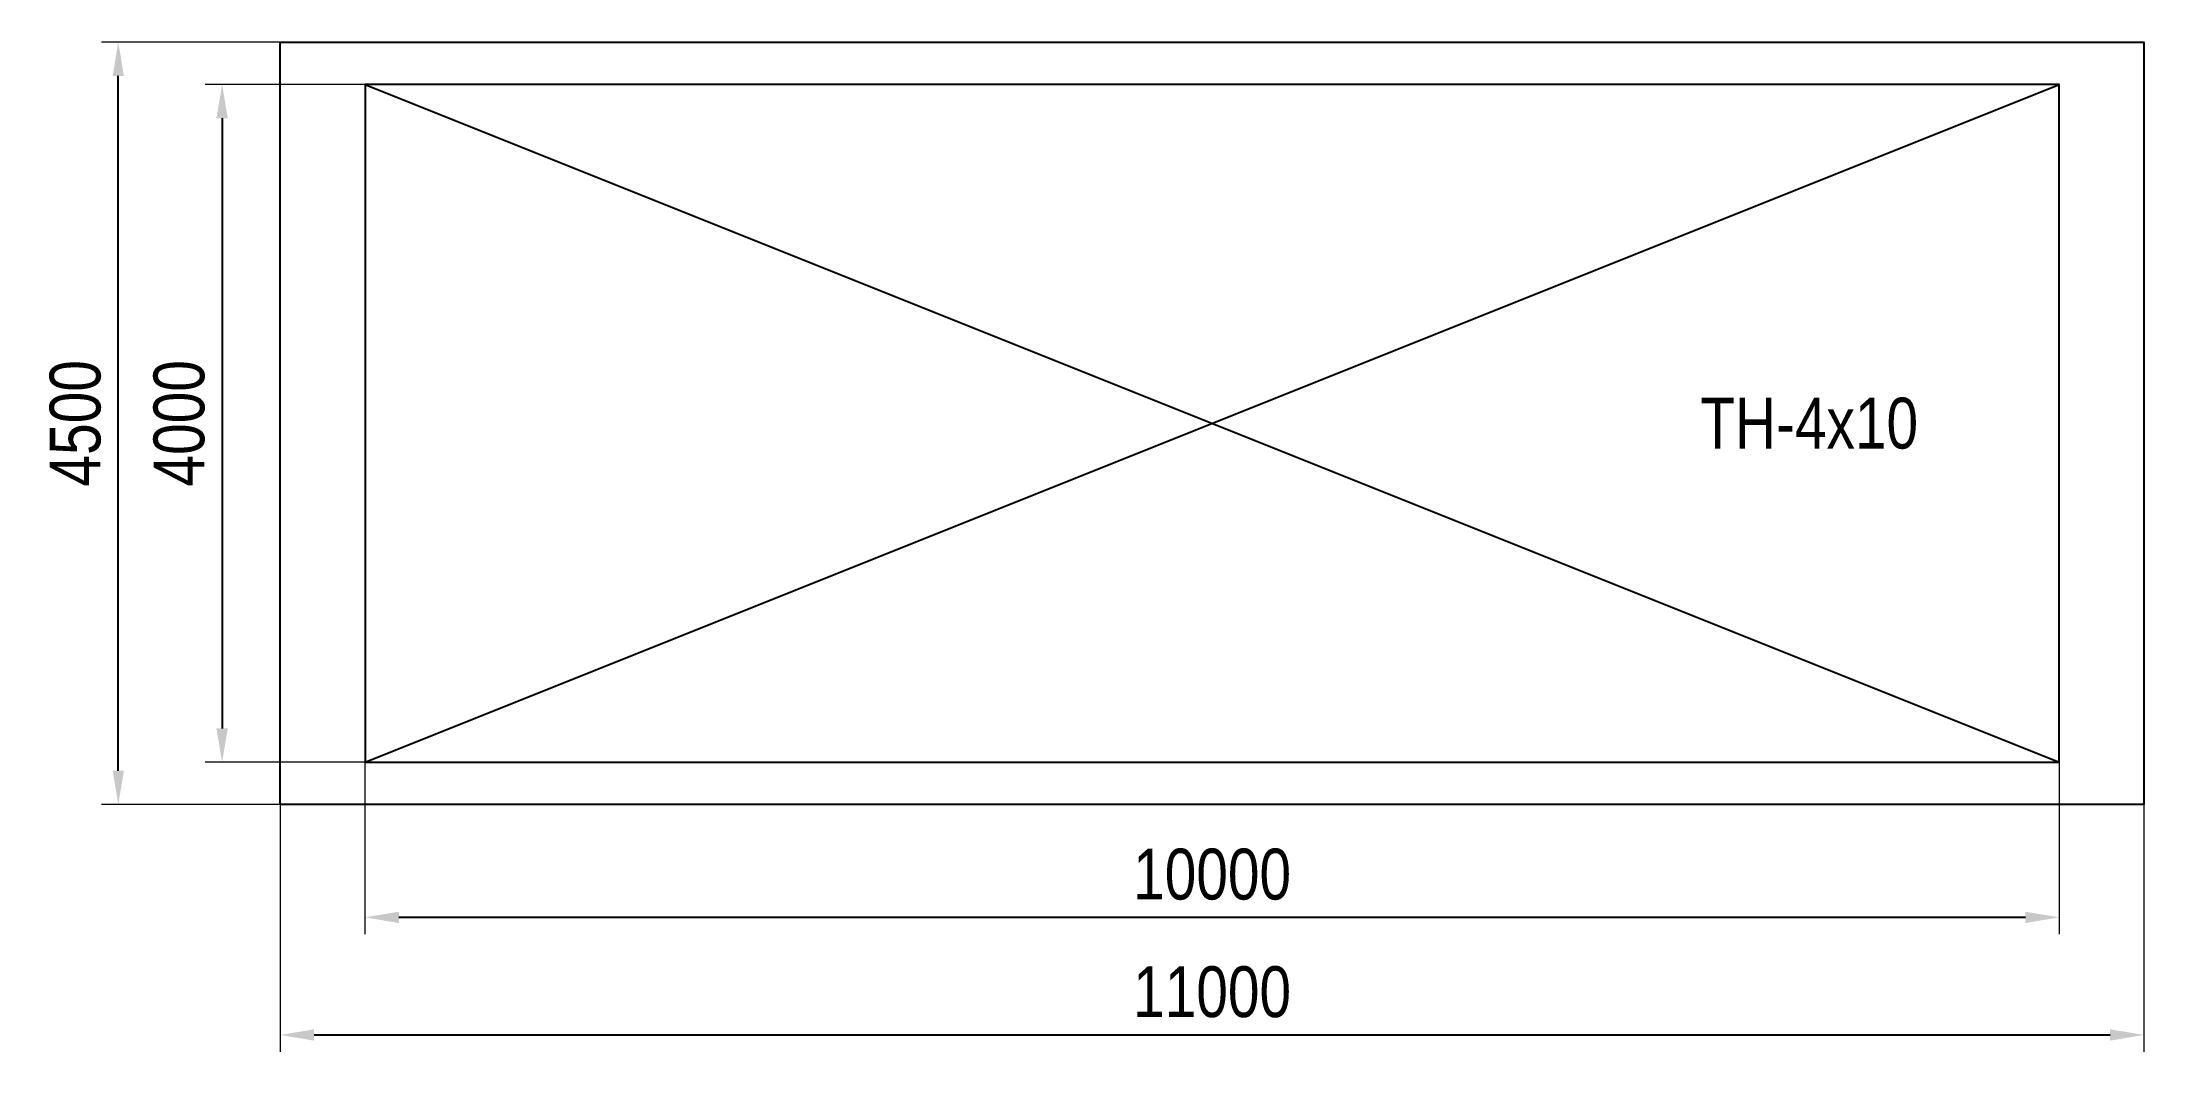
# Model space of a CAD drawing. Header units: millimetres. Extents: x -372 to 12034, y -124 to 5835.
import ezdxf

# ---------------------------------------------------------------- set-up
doc = ezdxf.new("R2010")
doc.units = ezdxf.units.MM
for name, color, linetype in [('DIKOM_АРТИКУЛ', 7, 'Continuous'), ('DIKOM_ОБЪЕКТ', 7, 'Continuous'), ('DIKOM_РАЗМЕР_ОБЪЕКТА', 7, 'Continuous')]:
    doc.layers.add(name, color=color, linetype=linetype)
doc.styles.add('style1', font='arial.ttf', dxfattribs={"width": 0.8})
doc.dimstyles.new('1-50', dxfattribs={"dimtxt": 300, "dimasz": 200, "dimexe": 100, "dimexo": 0, "dimgap": 100, "dimtad": 1, "dimdec": 0, "dimtxsty": 'style1', "dimcen": 0, "dimclrd": 7, "dimclre": 7, "dimadec": 1, "dimazin": 2, "dimtfac": 1, "dimtdec": 0, "dimtmove": 0, "dimatfit": 3, "dimfxl": 0, "dimlwd": 25, "dimlwe": 18, "dimarcsym": 0})

# ---------------------------------------------------------------- blocks, each defined once
blk = doc.blocks.new('*D18')
at = {"layer": 'Defpoints', "color": 0, "transparency": 16777216}
for p in [(11534, 5585), (691, 1585), (11334, 1585)]:
    blk.add_point(p, dxfattribs=at)
at = {"layer": 'DIKOM_РАЗМЕР_ОБЪЕКТА', "color": 7, "lineweight": 18, "transparency": 16777216}
for p, q in [((11534, 5585), (591, 5585)), ((11334, 1585), (591, 1585))]:
    blk.add_line(p, q, dxfattribs=at)
at = {"layer": 'DIKOM_РАЗМЕР_ОБЪЕКТА', "color": 7, "lineweight": 25, "transparency": 16777216}
blk.add_line((691, 5385), (691, 1785), dxfattribs=at)
at = {"layer": 'DIKOM_РАЗМЕР_ОБЪЕКТА', "color": 7, "transparency": 16777216}
for points in [[(657, 5385), (724, 5385), (691, 5585)], [(657, 1785), (724, 1785), (691, 1585)]]:
    blk.add_solid(points, dxfattribs=at)
at = {"layer": 'DIKOM_РАЗМЕР_ОБЪЕКТА', "color": 0, "transparency": 16777216, "insert": (438, 3585), "char_height": 300, "attachment_point": 5, "rotation": 90, "style": 'style1'}
blk.add_mtext('4000', dxfattribs=at)
blk = doc.blocks.new('*D19')
at = {"layer": 'Defpoints', "color": 0, "transparency": 16777216}
for p in [(1534, 1585), (11534, 1585), (11534, 670)]:
    blk.add_point(p, dxfattribs=at)
at = {"layer": 'DIKOM_РАЗМЕР_ОБЪЕКТА', "color": 7, "lineweight": 18, "transparency": 16777216}
for p, q in [((1534, 1585), (1534, 570)), ((11534, 1585), (11534, 570))]:
    blk.add_line(p, q, dxfattribs=at)
at = {"layer": 'DIKOM_РАЗМЕР_ОБЪЕКТА', "color": 7, "lineweight": 25, "transparency": 16777216}
blk.add_line((1734, 670), (11334, 670), dxfattribs=at)
at = {"layer": 'DIKOM_РАЗМЕР_ОБЪЕКТА', "color": 7, "transparency": 16777216}
for points in [[(1734, 703), (1734, 636), (1534, 670)], [(11334, 703), (11334, 636), (11534, 670)]]:
    blk.add_solid(points, dxfattribs=at)
at = {"layer": 'DIKOM_РАЗМЕР_ОБЪЕКТА', "color": 0, "transparency": 16777216, "insert": (6534, 923), "char_height": 300, "attachment_point": 5, "style": 'style1'}
blk.add_mtext('10000', dxfattribs=at)
blk = doc.blocks.new('*D20')
at = {"layer": 'Defpoints', "color": 0, "transparency": 16777216}
for p in [(78, 5835), (12034, 5835), (12034, 1335)]:
    blk.add_point(p, dxfattribs=at)
at = {"layer": 'DIKOM_РАЗМЕР_ОБЪЕКТА', "color": 7, "lineweight": 18, "transparency": 16777216}
for p, q in [((12034, 5835), (-22, 5835)), ((12034, 1335), (-22, 1335))]:
    blk.add_line(p, q, dxfattribs=at)
at = {"layer": 'DIKOM_РАЗМЕР_ОБЪЕКТА', "color": 7, "lineweight": 25, "transparency": 16777216}
blk.add_line((78, 1535), (78, 5635), dxfattribs=at)
at = {"layer": 'DIKOM_РАЗМЕР_ОБЪЕКТА', "color": 7, "transparency": 16777216}
for points in [[(45, 5635), (111, 5635), (78, 5835)], [(45, 1535), (111, 1535), (78, 1335)]]:
    blk.add_solid(points, dxfattribs=at)
at = {"layer": 'DIKOM_РАЗМЕР_ОБЪЕКТА', "color": 0, "transparency": 16777216, "insert": (-175, 3585), "char_height": 300, "attachment_point": 5, "rotation": 90, "style": 'style1'}
blk.add_mtext('4500', dxfattribs=at)
blk = doc.blocks.new('*D21')
at = {"layer": 'Defpoints', "color": 0, "transparency": 16777216}
for p in [(1034, 1335), (12034, 1335), (12034, -24)]:
    blk.add_point(p, dxfattribs=at)
at = {"layer": 'DIKOM_РАЗМЕР_ОБЪЕКТА', "color": 7, "lineweight": 18, "transparency": 16777216}
for p, q in [((1034, 1335), (1034, -124)), ((12034, 1335), (12034, -124))]:
    blk.add_line(p, q, dxfattribs=at)
at = {"layer": 'DIKOM_РАЗМЕР_ОБЪЕКТА', "color": 7, "lineweight": 25, "transparency": 16777216}
blk.add_line((1234, -24), (11834, -24), dxfattribs=at)
at = {"layer": 'DIKOM_РАЗМЕР_ОБЪЕКТА', "color": 7, "transparency": 16777216}
for points in [[(1234, 9), (1234, -58), (1034, -24)], [(11834, 9), (11834, -58), (12034, -24)]]:
    blk.add_solid(points, dxfattribs=at)
at = {"layer": 'DIKOM_РАЗМЕР_ОБЪЕКТА', "color": 0, "transparency": 16777216, "insert": (6534, 229), "char_height": 300, "attachment_point": 5, "style": 'style1'}
blk.add_mtext('11000', dxfattribs=at)

msp = doc.modelspace()

# ---------------------------------------------------------------- linework, layer by layer
at = {"layer": 'DIKOM_ОБЪЕКТ'}
for points in [[(1034.2, 5834.8), (12034.2, 5834.8), (12034.2, 1334.8), (1034.2, 1334.8)], [(1534.2, 1584.8), (11534.2, 1584.8), (11534.2, 5584.8), (1534.2, 5584.8)]]:
    msp.add_lwpolyline(points, close=True, dxfattribs=at)
for points in [[(1534.2, 1584.8), (11534.2, 5584.8)], [(1534.2, 5584.8), (11534.2, 1584.8)]]:
    msp.add_lwpolyline(points, dxfattribs=at)

# ---------------------------------------------------------------- texts
at = {"layer": 'DIKOM_АРТИКУЛ', "color": 7, "insert": (9415.6, 3736.2), "char_height": 300, "width": 5405.477, "attachment_point": 1, "style": 'style1'}
msp.add_mtext('ТН-4x10', dxfattribs=at)

# ---------------------------------------------------------------- dimensions: what is measured, and where the dimension line sits
at = {"layer": 'DIKOM_РАЗМЕР_ОБЪЕКТА'}
for base, p1, p2, picture, middle in [((78, 5834.8), (12034.2, 1334.8), (12034.2, 5834.8), '*D20', (78, 3584.8)), ((690.7, 1584.8), (11534.2, 5584.8), (11334.2, 1584.8), '*D18', (690.7, 3584.8))]:
    dim = msp.add_linear_dim(base=base, p1=p1, p2=p2, angle=90, dimstyle='1-50', dxfattribs=at)
    dim.commit()
    dim.dimension.update_dxf_attribs({"geometry": picture, "text_midpoint": middle, "dimtype": 160})
for base, p1, p2, picture, middle in [((11534.2, 669.5), (1534.2, 1584.8), (11534.2, 1584.8), '*D19', (6534.2, 669.5)), ((12034.2, -24.5), (1034.2, 1334.8), (12034.2, 1334.8), '*D21', (6534.2, -24.5))]:
    dim = msp.add_linear_dim(base=base, p1=p1, p2=p2, dimstyle='1-50', dxfattribs=at)
    dim.commit()
    dim.dimension.update_dxf_attribs({"geometry": picture, "text_midpoint": middle, "dimtype": 160})

doc.saveas('drawing.dxf')
